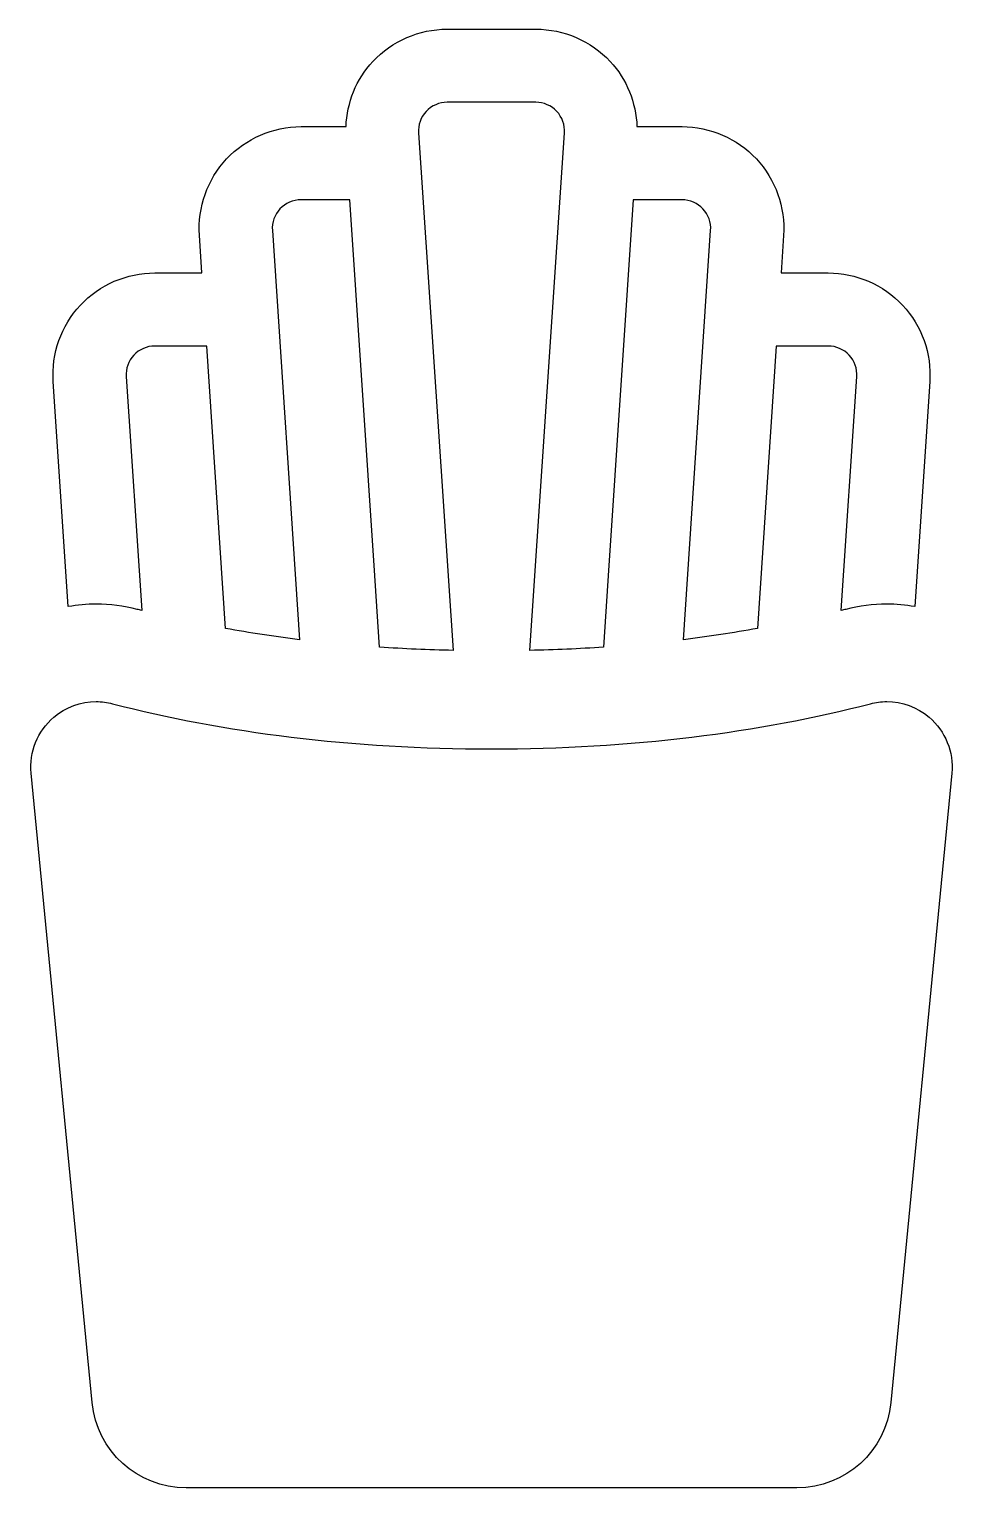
# Model space of a CAD drawing. Header units: centimetres. Extents: x -4 to 4.3, y -6.5 to 6.7.
import ezdxf

# ---------------------------------------------------------------- set-up
doc = ezdxf.new("R2010")
doc.units = ezdxf.units.CM
doc.header["$MEASUREMENT"] = 0
doc.layers.add('Layer 1', color=7, linetype='Continuous')

msp = doc.modelspace()

# ---------------------------------------------------------------- linework, layer by layer
at = {"layer": 'Layer 1'}
for points, knots in [([(-3.3982, 1.48886), (-3.27353, 1.48886), (-3.14933, 1.47283), (-3.02895, 1.44153), (-3.02895, 1.44153), (-3.0158, 1.43812), (-3.00122, 1.43587), (-2.98802, 1.43248), (-2.98802, 1.43248), (-2.98802, 1.43248), (-3.12836, 3.53663), (-3.12836, 3.53663), (-3.12836, 3.53663), (-3.13307, 3.60751), (-3.1078, 3.67797), (-3.05981, 3.72959), (-3.05981, 3.72959), (-3.01054, 3.78185), (-2.94159, 3.81185), (-2.8705, 3.81185), (-2.8705, 3.81185), (-2.8705, 3.81185), (-2.40234, 3.81185), (-2.40234, 3.81185), (-2.40234, 3.81185), (-2.40234, 3.81185), (-2.23306, 1.26944), (-2.23306, 1.26944), (-2.23306, 1.26944), (-2.01594, 1.23036), (-1.79348, 1.19692), (-1.56681, 1.16885), (-1.56681, 1.16885), (-1.56681, 1.16885), (-1.81245, 4.85256), (-1.81245, 4.85256), (-1.81245, 4.85256), (-1.81716, 4.92344), (-1.79189, 4.9939), (-1.7439, 5.04552), (-1.7439, 5.04552), (-1.69463, 5.09778), (-1.62566, 5.12775), (-1.55456, 5.12775), (-1.55456, 5.12775), (-1.55456, 5.12775), (-1.11562, 5.12776), (-1.11562, 5.12776), (-1.11562, 5.12776), (-1.11562, 5.12776), (-0.89662, 1.83809), (-0.89662, 1.83809), (-0.89662, 1.83809), (-0.89662, 1.83809), (-0.84757, 1.10149), (-0.84757, 1.10149), (-0.84757, 1.10149), (-0.62929, 1.08617), (-0.40852, 1.07789), (-0.18595, 1.07262), (-0.18595, 1.07262), (-0.18595, 1.07262), (-0.49652, 5.72987), (-0.49652, 5.72987), (-0.49652, 5.72987), (-0.5012, 5.80075), (-0.47596, 5.87121), (-0.42794, 5.92283), (-0.42794, 5.92283), (-0.3787, 5.97509), (-0.30972, 6.00506), (-0.23863, 6.00506), (-0.23863, 6.00506), (-0.23863, 6.00506), (0.55899, 6.00506), (0.55899, 6.00506), (0.55899, 6.00506), (0.63011, 6.00506), (0.69906, 5.97506), (0.74788, 5.92349), (0.74788, 5.92349), (0.79633, 5.87121), (0.82157, 5.80075), (0.81683, 5.72921), (0.81683, 5.72921), (0.81683, 5.72921), (0.50626, 1.07262), (0.50626, 1.07262), (0.50626, 1.07262), (0.72888, 1.07794), (0.9496, 1.08617), (1.16793, 1.10149), (1.16793, 1.10149), (1.16793, 1.10149), (1.21698, 1.8379), (1.21698, 1.8379), (1.21698, 1.8379), (1.21698, 1.8379), (1.43598, 5.12778), (1.43598, 5.12778), (1.43598, 5.12778), (1.43598, 5.12778), (1.87492, 5.12778), (1.87492, 5.12778), (1.87492, 5.12778), (1.94604, 5.12778), (2.01499, 5.09778), (2.06381, 5.04621), (2.06381, 5.04621), (2.11226, 4.99393), (2.1375, 4.92347), (2.13276, 4.85193), (2.13276, 4.85193), (2.13276, 4.85193), (1.88712, 1.16888), (1.88712, 1.16888), (1.88712, 1.16888), (2.11376, 1.19695), (2.3363, 1.23042), (2.55342, 1.2695), (2.55342, 1.2695), (2.55342, 1.2695), (2.72273, 3.81188), (2.72273, 3.81188), (2.72273, 3.81188), (2.72273, 3.81188), (3.19088, 3.81188), (3.19088, 3.81188), (3.19088, 3.81188), (3.262, 3.81188), (3.33092, 3.78188), (3.37977, 3.73028), (3.37977, 3.73028), (3.42819, 3.678), (3.45346, 3.60754), (3.44869, 3.53602), (3.44869, 3.53602), (3.44869, 3.53602), (3.30843, 1.43264), (3.30843, 1.43264), (3.30843, 1.43264), (3.32179, 1.43605), (3.3365, 1.43836), (3.34978, 1.44177), (3.34978, 1.44177), (3.46972, 1.47304), (3.59349, 1.48887), (3.71771, 1.48887), (3.71771, 1.48887), (3.80277, 1.48887), (3.88715, 1.48093), (3.9701, 1.46641), (3.9701, 1.46641), (3.9701, 1.46641), (4.10496, 3.49166), (4.10496, 3.49166), (4.10496, 3.49166), (4.12255, 3.74354), (4.03347, 3.99413), (3.85993, 4.17984), (3.85993, 4.17984), (3.68687, 4.36425), (3.44316, 4.46982), (3.19088, 4.46982), (3.19088, 4.46982), (3.19088, 4.46982), (2.76656, 4.46982), (2.76656, 4.46982), (2.76656, 4.46982), (2.76656, 4.46982), (2.78905, 4.80759), (2.78905, 4.80759), (2.78905, 4.80759), (2.80662, 5.05947), (2.71753, 5.31006), (2.54402, 5.49577), (2.54402, 5.49577), (2.37096, 5.68018), (2.12725, 5.78575), (1.87494, 5.78575), (1.87494, 5.78575), (1.87494, 5.78575), (1.46965, 5.78575), (1.46965, 5.78575), (1.46965, 5.78575), (1.46039, 6.00247), (1.37829, 6.21228), (1.22809, 6.37305), (1.22809, 6.37305), (1.05505, 6.55746), (0.81134, 6.66303), (0.55904, 6.66303), (0.55904, 6.66303), (0.55904, 6.66303), (-0.23857, 6.66303), (-0.23857, 6.66303), (-0.23857, 6.66303), (-0.49088, 6.66303), (-0.73464, 6.55746), (-0.90812, 6.37239), (-0.90812, 6.37239), (-1.05798, 6.21211), (-1.14008, 6.00221), (-1.14923, 5.78576), (-1.14923, 5.78576), (-1.14923, 5.78576), (-1.55448, 5.78575), (-1.55448, 5.78575), (-1.55448, 5.78575), (-1.80681, 5.78575), (-2.05055, 5.68015), (-2.22406, 5.49511), (-2.22406, 5.49511), (-2.39707, 5.31003), (-2.48616, 5.05945), (-2.46861, 4.80825), (-2.46861, 4.80825), (-2.46861, 4.80825), (-2.44607, 4.46982), (-2.44607, 4.46982), (-2.44607, 4.46982), (-2.44607, 4.46982), (-2.87046, 4.46982), (-2.87046, 4.46982), (-2.87046, 4.46982), (-3.12274, 4.46982), (-3.36653, 4.36425), (-3.54001, 4.17918), (-3.54001, 4.17918), (-3.71305, 3.9941), (-3.80213, 3.74352), (-3.78459, 3.49232), (-3.78459, 3.49232), (-3.78459, 3.49232), (-3.64968, 1.46646), (-3.64968, 1.46646), (-3.64968, 1.46646), (-3.56706, 1.48093), (-3.48303, 1.48886), (-3.3982, 1.48886)], [0, 0, 0, 0, 0.01639344, 0.01639344, 0.01639344, 0.01639344, 0.03278689, 0.03278689, 0.03278689, 0.03278689, 0.04918033, 0.04918033, 0.04918033, 0.04918033, 0.06557377, 0.06557377, 0.06557377, 0.06557377, 0.08196721, 0.08196721, 0.08196721, 0.08196721, 0.09836066, 0.09836066, 0.09836066, 0.09836066, 0.1147541, 0.1147541, 0.1147541, 0.1147541, 0.13114754, 0.13114754, 0.13114754, 0.13114754, 0.14754098, 0.14754098, 0.14754098, 0.14754098, 0.16393443, 0.16393443, 0.16393443, 0.16393443, 0.18032787, 0.18032787, 0.18032787, 0.18032787, 0.19672131, 0.19672131, 0.19672131, 0.19672131, 0.21311475, 0.21311475, 0.21311475, 0.21311475, 0.2295082, 0.2295082, 0.2295082, 0.2295082, 0.24590164, 0.24590164, 0.24590164, 0.24590164, 0.26229508, 0.26229508, 0.26229508, 0.26229508, 0.27868852, 0.27868852, 0.27868852, 0.27868852, 0.29508197, 0.29508197, 0.29508197, 0.29508197, 0.31147541, 0.31147541, 0.31147541, 0.31147541, 0.32786885, 0.32786885, 0.32786885, 0.32786885, 0.3442623, 0.3442623, 0.3442623, 0.3442623, 0.36065574, 0.36065574, 0.36065574, 0.36065574, 0.37704918, 0.37704918, 0.37704918, 0.37704918, 0.39344262, 0.39344262, 0.39344262, 0.39344262, 0.40983607, 0.40983607, 0.40983607, 0.40983607, 0.42622951, 0.42622951, 0.42622951, 0.42622951, 0.44262295, 0.44262295, 0.44262295, 0.44262295, 0.45901639, 0.45901639, 0.45901639, 0.45901639, 0.47540984, 0.47540984, 0.47540984, 0.47540984, 0.49180328, 0.49180328, 0.49180328, 0.49180328, 0.50819672, 0.50819672, 0.50819672, 0.50819672, 0.52459016, 0.52459016, 0.52459016, 0.52459016, 0.54098361, 0.54098361, 0.54098361, 0.54098361, 0.55737705, 0.55737705, 0.55737705, 0.55737705, 0.57377049, 0.57377049, 0.57377049, 0.57377049, 0.59016393, 0.59016393, 0.59016393, 0.59016393, 0.60655738, 0.60655738, 0.60655738, 0.60655738, 0.62295082, 0.62295082, 0.62295082, 0.62295082, 0.63934426, 0.63934426, 0.63934426, 0.63934426, 0.6557377, 0.6557377, 0.6557377, 0.6557377, 0.67213115, 0.67213115, 0.67213115, 0.67213115, 0.68852459, 0.68852459, 0.68852459, 0.68852459, 0.70491803, 0.70491803, 0.70491803, 0.70491803, 0.72131148, 0.72131148, 0.72131148, 0.72131148, 0.73770492, 0.73770492, 0.73770492, 0.73770492, 0.75409836, 0.75409836, 0.75409836, 0.75409836, 0.7704918, 0.7704918, 0.7704918, 0.7704918, 0.78688525, 0.78688525, 0.78688525, 0.78688525, 0.80327869, 0.80327869, 0.80327869, 0.80327869, 0.81967213, 0.81967213, 0.81967213, 0.81967213, 0.83606557, 0.83606557, 0.83606557, 0.83606557, 0.85245902, 0.85245902, 0.85245902, 0.85245902, 0.86885246, 0.86885246, 0.86885246, 0.86885246, 0.8852459, 0.8852459, 0.8852459, 0.8852459, 0.90163934, 0.90163934, 0.90163934, 0.90163934, 0.91803279, 0.91803279, 0.91803279, 0.91803279, 0.93442623, 0.93442623, 0.93442623, 0.93442623, 0.95081967, 0.95081967, 0.95081967, 0.95081967, 0.96721311, 0.96721311, 0.96721311, 0.96721311, 1, 1, 1, 1]), ([(4.0998, 0.47085), (3.99185, 0.56274), (3.85609, 0.61156), (3.71772, 0.61156), (3.71772, 0.61156), (3.66848, 0.61156), (3.61919, 0.60534), (3.5704, 0.59272), (3.5704, 0.59272), (2.58001, 0.33483), (1.4127, 0.18534), (0.16021, 0.18534), (0.16021, 0.18534), (-1.09233, 0.18534), (-2.25959, 0.33483), (-3.24998, 0.59248), (-3.24998, 0.59248), (-3.29885, 0.60515), (-3.34851, 0.61156), (-3.3982, 0.61156), (-3.3982, 0.61156), (-3.53658, 0.61156), (-3.67196, 0.56274), (-3.77946, 0.47085), (-3.77946, 0.47085), (-3.92554, 0.3462), (-4.00134, 0.15814), (-3.9829, -0.03289), (-3.9829, -0.03289), (-3.9829, -0.03289), (-3.43421, -5.69667), (-3.43421, -5.69667), (-3.43421, -5.69667), (-3.39177, -6.13167), (-3.02641, -6.46346), (-2.58905, -6.46346), (-2.58905, -6.46346), (-2.58905, -6.46346), (2.90981, -6.46345), (2.90981, -6.46345), (2.90981, -6.46345), (3.34717, -6.46345), (3.71258, -6.13148), (3.75455, -5.69648), (3.75455, -5.69648), (3.75455, -5.69648), (4.3033, -0.03286), (4.3033, -0.03286), (4.3033, -0.03286), (4.32173, 0.15817), (4.24548, 0.34621), (4.0998, 0.47085)], [0, 0, 0, 0, 0.07142857, 0.07142857, 0.07142857, 0.07142857, 0.14285714, 0.14285714, 0.14285714, 0.14285714, 0.21428571, 0.21428571, 0.21428571, 0.21428571, 0.28571429, 0.28571429, 0.28571429, 0.28571429, 0.35714286, 0.35714286, 0.35714286, 0.35714286, 0.42857143, 0.42857143, 0.42857143, 0.42857143, 0.5, 0.5, 0.5, 0.5, 0.57142857, 0.57142857, 0.57142857, 0.57142857, 0.64285714, 0.64285714, 0.64285714, 0.64285714, 0.71428571, 0.71428571, 0.71428571, 0.71428571, 0.78571429, 0.78571429, 0.78571429, 0.78571429, 0.85714286, 0.85714286, 0.85714286, 0.85714286, 1, 1, 1, 1])]:
    msp.add_open_spline(points, degree=3, knots=knots, dxfattribs=at)

doc.saveas('drawing.dxf')
